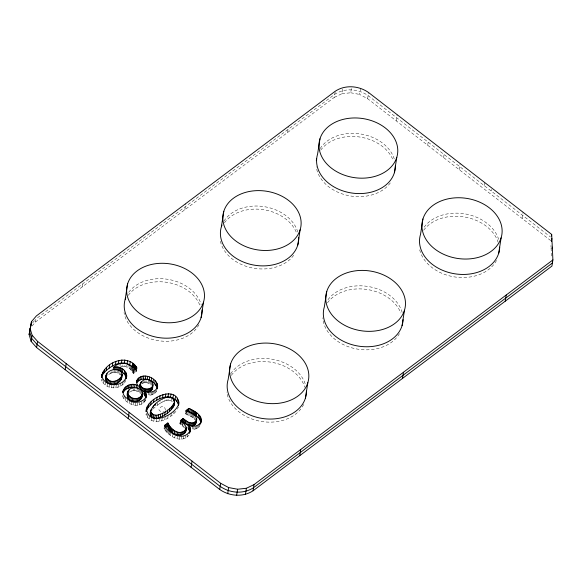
<?xml version="1.0" encoding="UTF-8"?>
<svg xmlns="http://www.w3.org/2000/svg" width="582" height="582" viewBox="0 0 582 582"><rect width="100%" height="100%" fill="white"/><g stroke="black" fill="none" stroke-linecap="round" stroke-linejoin="round"><path stroke-width="0.44" stroke-dasharray="2.91 2.18" d="M32.141 325.92L35.4 322.086L35.888 319.001L334.766 94.306C344.842 87.635 358.417 88.77 368.108 95.608L550.499 236.976M82.098 286.977L82.95 281.586M125.523 379.559L125.159 381.865C119.892 390.056 106.644 389.816 101.966 381.174L102.33 378.86M103.254 383.058L103.611 380.752M105.24 384.898L105.72 381.814M107.248 386.244L107.735 383.167M108.674 374.597L110.056 373.68L110.296 372.145M110.056 373.68L111.453 373.011L111.94 369.926M109.321 387.212L109.802 384.127M111.453 373.011L112.872 372.582L113.359 369.497M111.446 387.801L111.926 384.717M112.872 372.582L114.312 372.393L114.792 369.308M114.312 372.393L115.716 372.444L116.196 369.366M113.628 388.005L114.116 384.92M120.794 373.462L120.554 374.997L117.047 372.742L117.288 371.2M115.818 387.823L116.298 384.746M118.313 373.273L118.801 370.196M119.972 365.998L120.336 363.685M119.514 374.051L119.754 372.516M117.95 387.263L118.437 384.178M120.561 366.631L121.98 366.354L122.46 363.27M120.045 386.317L120.525 383.24M121.98 366.354L124.031 366.333L124.512 363.248M122.089 384.993L122.569 381.908M136.894 368.828L136.53 371.141L133.424 373.477L130.288 369.141L125.988 366.696L126.469 363.612M123.871 383.443L124.352 380.366M145.609 399.972C140.757 409.19 126.789 405.218 122.984 397.019L123.348 394.712M127.851 367.453L128.338 364.368M123.879 398.619L124.366 395.542M129.626 368.595L130.113 365.511M125.239 400.22L125.719 397.135M130.288 369.141L130.652 366.827M130.899 369.708L131.263 367.395M131.459 370.29L131.939 367.213M127.058 401.806L127.538 398.728M131.961 370.901L132.441 367.817M132.405 371.527L132.769 369.214M132.798 372.16L133.162 369.854M133.14 372.815L133.62 369.737M133.424 373.477L133.904 370.399M129.109 403.217L129.597 400.14M133.911 373.113L134.391 370.036M129.495 392.239L131.874 390.951L132.354 387.874M134.98 372.313L135.46 369.228M136.05 371.505L136.53 368.428M131.874 390.951L133.111 390.653L133.591 387.568M131.183 404.279L131.663 401.202M133.111 390.653L134.384 390.573L134.748 388.267M133.271 404.992L133.758 401.907M140.815 391.162L140.451 393.476L138.174 391.701L135.664 390.726L136.152 387.648M136.93 391.104L137.41 388.019M135.38 405.348L135.861 402.271M138.174 391.701L138.531 389.394M139.396 392.53L139.876 389.453M137.439 405.348L137.919 402.271M139.396 404.985L139.876 401.907M141.695 383.974L142.721 383.312L142.961 381.77M142.721 383.312L143.769 382.854L144.249 379.77M141.237 404.264L141.724 401.18M143.769 382.854L144.845 382.592L145.325 379.508M144.845 382.592L145.944 382.534L146.424 379.449M142.983 403.173L143.347 400.86M151.684 382.84L151.32 385.153L147.057 382.672L147.537 379.588M144.161 402.155L144.642 399.07M145.034 401.085L145.398 398.772M148.163 383.014L148.643 379.93M149.254 383.553L149.741 380.475M148.737 392.086L148.25 395.163C152.171 395.629 157.147 393.163 157.075 388.747M150.345 384.295L150.833 381.217M175.931 411.343C169.297 419.702 153.328 427.224 146.264 415.446L146.628 413.133M149.661 395.2L150.149 392.123M147.406 417.265L147.886 414.188M151.022 395.047L151.502 391.97M152.295 394.712L152.775 391.628M149.218 418.982L149.698 415.904M153.481 394.189L153.968 391.111M154.586 393.483L155.074 390.406M151.436 420.393L151.924 417.316M155.867 392.319L156.223 390.005M184.843 209.731L185.811 203.569M153.808 421.295L154.288 418.211M152.921 409.001L157.133 405.356L157.613 402.271M156.325 421.681L156.805 418.603M157.133 405.356L159.643 403.588L160.123 400.503M158.988 421.557L159.475 418.473M159.643 403.588L161.978 402.191L162.458 399.107M161.978 402.191L164.139 401.158L164.619 398.081M161.789 420.924L162.269 417.847M164.139 401.158L166.117 400.503L166.605 397.426M164.699 419.789L165.179 416.705M166.117 400.503L167.936 400.212L168.416 397.135M189.005 435.074C181.591 444.059 168.86 436.653 164 428.556L164.488 425.471M164.648 429.487L165.012 427.173M172.439 401.522L169.595 400.285L170.075 397.208M165.339 430.396L165.819 427.319M167.718 418.145L168.205 415.068M166.074 431.291L166.561 428.214M171.093 400.722L171.581 397.644M166.859 432.171L167.34 429.087M167.674 433.015L168.154 429.931M170.861 415.999L171.341 412.914M168.525 433.823L169.006 430.745M169.406 434.601L169.886 431.517M170.315 435.336L170.795 432.259M173.727 413.627L174.091 411.321M172.519 436.856L173 433.779M174.731 438.006L175.211 434.929M176.95 438.792L177.43 435.707M184.741 428.01L179.845 423.725L180.325 420.641M180.275 423.398L180.638 421.092M180.275 424.06L180.762 420.982M181.228 424.795L181.708 421.717M179.169 439.199L179.649 436.122M182.181 425.537L182.661 422.452M182.61 425.871L182.974 423.558M195.632 418.414L195.385 419.957L191.805 416.916L185.287 413.787L185.774 410.703M181.337 439.235L181.817 436.158M185.774 413.416L186.138 411.11M183.825 426.933L184.065 425.391M186.524 414.268L187.011 411.183M183.374 438.893L183.861 435.809M187.702 414.762L188.182 411.678M188.815 415.272L189.303 412.194M185.287 438.166L185.767 435.089M189.87 415.803L190.35 412.718M187.069 437.067L187.557 433.983M190.867 416.348L191.347 413.264M191.805 416.916L192.286 413.831M192.686 417.505L193.166 414.42M193.515 418.109L193.995 415.031M192.78 426.162L192.3 429.24L194.883 429.167L198.28 427.675L199.568 426.482L199.808 424.94M194.584 419.04L194.825 417.498M193.617 429.298L194.104 426.213M194.883 429.167L195.37 426.082M196.083 428.854L196.571 425.769M197.218 428.359L197.698 425.275M198.28 427.675L198.76 424.598M287.581 132.492L288.548 126.33M35.4 322.086L334.286 97.383L335.247 91.221M334.286 97.383L341.896 93.738L342.856 87.569M341.896 93.738L350.706 92.764L351.666 86.602M550.732 240.606L367.628 98.693L359.64 94.43L360.607 88.268M367.628 98.693L368.588 92.531M396.233 120.867L397.2 114.705M427.705 145.26L428.192 142.175M443.6 157.577L444.088 154.499M459.176 169.653L460.144 163.491M484.122 185.527L484.602 182.442M491.128 190.961L491.375 189.419M522.119 218.432L523.087 212.27M165.324 410.274C164.997 401.049 152.368 411.794 163.607 411.569M177.466 409.139L178.339 407.014M151.546 410.63L152.462 409.539M32.621 322.843L35.342 319.642M164 428.556L164.524 428.156M185.287 413.787L186.844 412.616M179.845 423.725L181.228 422.685M167.936 400.212L169.595 400.285M134.384 390.573L135.664 390.726M145.944 382.534L147.057 382.672M350.706 92.764L359.64 94.43M124.031 366.333L125.988 366.696M115.716 372.444L117.047 372.742M136.137 370.487L136.53 371.141M101.384 379.231L101.966 381.174M122.547 395.418L122.984 397.019M145.951 414.166L146.264 415.446M550.958 245.466L551.045 247.212M551.081 248.092L551.46 255.971M303.651 404.461A39.845 30.024 8.9 0 1 301.847 407.582M300.829 408.979A39.845 30.024 8.9 0 1 258.059 420.815A39.845 30.024 8.9 0 1 226.849 392.05M231.287 375.375A39.845 30.024 8.9 0 1 271.197 362.23A39.845 30.024 8.9 0 1 304.808 387.241M399.441 333.653A40.078 30.199 8.9 0 1 355.5 348.742A40.078 30.199 8.9 0 1 322.879 317.801M327.491 302.793A40.078 30.199 8.9 0 1 366.493 289.392A40.078 30.199 8.9 0 1 400.838 313M230.756 373.797A39.845 30.024 8.9 0 1 271.117 359.058A39.845 30.024 8.9 0 1 305.55 385.037M424.183 227.133A40.318 30.38 8.9 0 1 465.724 214.023A40.318 30.38 8.9 0 1 499.065 240.919M223.954 221.16A39.365 29.667 8.9 0 1 263.835 206.595A39.365 29.667 8.9 0 1 297.853 232.269M198.942 324.691A39.132 29.486 8.9 0 1 197.058 327.695M196.061 328.976A39.132 29.486 8.9 0 1 154.616 339.983A39.132 29.486 8.9 0 1 124.031 312.585M128.273 295.343A39.132 29.486 8.9 0 1 166.35 282.255A39.132 29.486 8.9 0 1 199.873 305.303M327.979 299.715A40.078 30.199 8.9 0 1 368.697 286.584A40.078 30.199 8.9 0 1 402.191 312.534M128.753 292.259A39.132 29.486 8.9 0 1 168.511 279.44A39.132 29.486 8.9 0 1 201.212 304.772M320.151 148.585A39.605 29.842 8.9 0 1 359.698 133.853A39.605 29.842 8.9 0 1 394.24 158.893M293.677 255.309A39.365 29.667 8.9 0 1 251.984 267.887A39.365 29.667 8.9 0 1 220.207 240.104M224.477 222.761A39.365 29.667 8.9 0 1 262.78 209.593A39.365 29.667 8.9 0 1 296.514 232.778M496.511 260.452A40.318 30.38 8.9 0 1 454.171 276.857A40.318 30.38 8.9 0 1 419.331 247.976M423.696 230.21A40.318 30.38 8.9 0 1 464.08 216.904A40.318 30.38 8.9 0 1 498.09 242.221M390.296 182.93A39.605 29.842 8.9 0 1 347.789 195.457A39.605 29.842 8.9 0 1 316.266 166.75M320.682 150.178A39.605 29.842 8.9 0 1 359.218 136.937A39.605 29.842 8.9 0 1 393.156 160.261"/><path stroke-width="0.87" d="M196.68 418.684C196.905 421.186 194.206 422.896 191.965 423.012L191.478 426.097C195.428 426.082 196.898 422.03 196.68 418.684C195.006 414.195 189.819 412.471 185.774 410.703L188.881 408.368C194.599 411.052 203.169 415.264 200.95 422.976M137.759 388.259L138.123 385.946C129.531 379.944 115.993 391.679 127.538 398.728C133.14 406.425 151.837 400.642 144.46 390.857L143.98 393.941L145.856 397.615L146.337 394.538M101.624 377.696C102.854 361.953 128.637 352.641 137.017 368.057L133.904 370.399C130.812 362.186 119.448 361.269 113.563 367.242L113.206 369.555M144.736 388.747L144.249 391.832C133.424 387.838 144.642 373.353 151.8 382.068C157.278 390.042 139.6 391.941 140.349 383.247M178.579 405.472C180.027 383.465 146.249 396.968 146.002 411.489C150.469 400.22 172.883 388.711 178.543 404.977L179.023 401.9M146.482 408.411C148.017 427.501 174.978 415.766 178.82 403.93M127.778 394.036C125.181 403.624 143.761 404.344 142.234 394.079M141.761 397.368C146.351 385.982 125.596 383.705 127.247 395.971M148.024 389.198L147.544 392.283C149.996 391.832 153.262 389.736 152.462 386.848M127.844 391.904C127.48 399.23 139.826 401.26 142.241 394.29M29.1 334.548L31.472 321.679L36.368 315.924L335.247 91.221C345.33 84.55 358.898 85.692 368.588 92.531L551.692 234.444L552.9 259.914L551.932 266.076L253.054 490.779C242.97 497.45 229.403 496.308 219.712 489.469L36.608 347.556L31.144 341.394L29.1 334.548L30.504 327.841M30.744 326.298L31.472 321.679M31.144 341.394L32.112 335.232L30.068 328.386M36.608 347.556L37.575 341.394L32.112 335.232M65.22 369.73L66.181 363.568M101.981 374.161L101.501 377.245L102.818 372.087M102.337 375.164L103.887 372.96L104.374 369.883M103.887 372.96L106.164 370.632L106.644 367.548M105.706 378.86C103.872 367.715 125.377 365.758 121.674 377.973C119.208 387.583 101.566 386.077 106.462 374.684M105.757 379.93L106.193 375.776M106.681 375.921L107.044 373.608M106.12 380.955L106.601 377.871L106.237 376.852M106.804 381.93L107.284 378.846L106.601 377.871M106.164 370.632L109.154 368.173L109.642 365.089M107.808 382.854L108.288 379.777L107.284 378.846M109.03 383.662L109.511 380.577L108.288 379.777M109.154 368.173L112.29 366.063L112.777 362.986M110.289 384.215L110.769 381.137L109.511 380.577M111.584 384.513L112.064 381.436C116.225 381.69 120.874 378.933 122.155 374.895M125.203 299.272L127.618 283.863M114.348 370.101L114.829 367.016C121.1 365.998 128.826 371.978 126.192 378.715M112.29 366.063L115.382 364.492L115.862 361.407M112.915 384.557L113.403 381.479M115.592 370.014L116.08 366.929M114.283 384.353L114.763 381.268M116.829 370.065L117.309 366.98M115.382 364.492L118.415 363.452L118.895 360.374M115.665 383.887L116.153 380.81M118.044 370.247L118.524 367.169M117.077 383.182L117.564 380.097M119.71 367.489L119.23 370.567C122.649 371.833 126.083 374.743 126.243 378.613M118.415 363.452L121.405 362.957L121.885 359.872M118.51 382.221L118.99 379.137M120.358 371.01L120.838 367.933M119.797 381.13L120.285 378.053M121.427 371.585L121.907 368.508M120.758 380.061L121.238 376.983M121.383 379.013L122.111 373.877M122.446 372.291L122.926 369.206M121.405 362.957L124.315 362.993L124.795 359.909M124.141 373.811L124.621 370.734M136.181 366.762L135.701 369.839L132.303 366.333L127.102 363.568L127.582 360.484M125.334 375.375L125.814 372.291M122.817 392.312L123.057 390.769M123.559 389.293L123.078 392.37C125.334 388.587 130.179 386.703 134.42 387.808L134.908 384.724M126.032 376.976L126.52 373.891M124.046 390.98L124.533 387.896M125.494 389.671L125.974 386.586M129.764 364.681L130.244 361.597M126.861 388.783L127.342 385.699M128.28 388.121L128.76 385.044M127.902 393.265L128.258 390.959M127.422 396.96L127.909 393.876M132.303 366.333L132.783 363.248M128.731 391.577L128.971 390.042M127.887 397.935L128.375 394.851M132.951 366.856L133.438 363.779M129.75 387.699L130.237 384.615M128.651 398.888L129.131 395.804M133.569 367.409L134.056 364.332M134.158 367.984L134.638 364.907M131.277 387.503L131.758 384.426M129.699 399.819L130.179 396.742M134.711 368.588L135.191 365.503M135.228 369.206L135.708 366.129M132.841 387.539L133.322 384.462M128.156 418.509L129.124 412.347M130.928 400.656L131.416 397.571M136.377 368.944L136.617 367.402M132.179 401.26L132.66 398.183M133.445 401.638L133.925 398.561M136.537 382.09C139.273 370.05 160.734 377.856 157.264 388.929M137.236 379.588L136.755 382.665C142.364 375.317 154.936 380.293 157.14 388.245L157.627 385.168M136.144 387.532L136.508 385.219M137.454 381.77L137.941 378.686M134.726 401.791L135.206 398.714M138.4 380.934L138.88 377.856M136.006 401.711L136.486 398.634M139.942 379.981L140.429 376.896M137.25 401.405L137.73 398.328M139.782 387.161L140.269 384.076M140.699 382.439L139.869 386.332M139.964 388.005L140.444 384.92M141.062 383.196L141.302 381.654M141.608 379.348L142.095 376.263M138.465 400.874L138.945 397.79M140.4 388.849L140.88 385.764M141.099 389.693L141.579 386.608M139.644 400.11L140.131 397.026M143.39 379.042L143.878 375.965M140.648 399.23L141.128 396.146M142.052 390.529L142.539 387.452M142.175 392.319L141.87 396.393M141.346 398.314L141.833 395.236M143.15 391.279L143.63 388.201M145.296 379.064L145.776 375.987M145.355 392.181L145.835 389.096M147.246 379.413L147.726 376.328M144.903 395.185L145.384 392.101M145.529 396.407L146.009 393.33M146.453 392.326L146.933 389.249M146.009 398.037L146.366 395.731M149.174 380.068L149.654 376.991M148.606 392.028L149.087 388.943M151.073 381.043L151.56 377.965M146.875 409.372L147.355 406.287M149.647 391.577L150.127 388.492M150.658 390.922L151.145 387.838M148.41 407.167L148.897 404.09M151.546 390.144L152.033 387.059M152.957 382.338L153.437 379.253M152.171 389.343L152.651 386.266M152.535 388.529L153.11 384.615M150.614 404.89L151.094 401.806M154.623 383.8L155.11 380.715M150.723 410.434C148.243 428.265 176.011 411.474 174.585 401.915C170.519 389.183 148.49 405.385 150.316 414.784M150.651 412.136L151.014 409.823M150.869 415.934L151.349 412.849L150.796 411.7M155.881 385.269L156.362 382.185M153.481 402.526L153.961 399.441M153.161 407.458L153.401 405.916M151.895 416.974L152.375 413.889L151.349 412.849M156.718 386.754L157.198 383.669M153.248 417.781L153.728 414.697L152.375 413.889M155.023 405.698L155.263 404.155M156.623 400.372L157.104 397.288M154.754 418.218L155.234 415.141L153.728 414.697M156.412 418.298L156.9 415.213C164.073 413.635 171.654 408.819 174.585 401.915M159.65 398.721L160.13 395.644M158.231 418.007L158.711 414.922M162.56 397.579L163.04 394.501M160.217 417.352L160.697 414.268M162.371 416.326L162.851 413.242M165.346 396.946L165.834 393.861M164.706 414.93L165.186 411.852M168.016 396.822L168.496 393.738M164.771 426.621L165.012 425.078M167.209 413.169L167.696 410.084M166.168 424.205L165.681 427.29L167.361 426.024L167.849 422.947L164.488 425.471C168.031 430.636 173.24 435.263 179.649 436.122C185.673 437.511 193.893 430.629 188.575 424.896L188.095 427.974L189.812 431.669L190.292 428.592M170.526 397.208L171.013 394.123M166.838 426.424L167.318 423.34M169.566 411.278L170.046 408.193M191.965 423.012L188.342 422.234L183.097 418.56L180.325 420.641C197.269 432.659 173.923 442.829 167.863 427.05L168.344 423.965L167.849 422.947M172.898 398.103L173.378 395.025M168.409 428.017L168.889 424.94L168.344 423.965M171.428 409.517L171.916 406.432M169.006 428.949L169.493 425.864L168.889 424.94M173.72 401.027L173.96 399.485M172.81 407.88L173.291 404.803M169.653 429.822L170.133 426.744L169.493 425.864M174.273 402.184L174.513 400.649M173.698 406.374L174.178 403.297M175.117 399.514L175.597 396.429M170.351 430.651L170.832 427.574L170.133 426.744M171.101 431.444L171.588 428.359L170.832 427.574M171.908 432.186L172.388 429.109L171.588 428.359M176.928 401.231L177.415 398.146M172.759 432.892L173.24 429.814L172.388 429.109M178.07 403.05L178.558 399.972M174.244 433.925L174.724 430.84L173.24 429.814M175.713 434.703L176.193 431.618L174.724 430.84M177.161 435.227L177.641 432.142L176.193 431.618M178.601 435.503L179.081 432.419C181.948 432.702 185.425 431.167 186.153 428.177M181.351 421.914L181.715 419.6M179.991 435.518L180.478 432.441M182.668 418.887L182.181 421.965L183.097 418.56M183.046 421.972L183.534 418.894M181.329 435.285L181.81 432.2M183.999 422.714L184.487 419.629M182.603 434.783L183.083 431.706M201.088 317.605L203.496 302.196A39.132 29.486 8.9 0 0 154.128 263.937A39.132 29.486 8.9 0 0 139.047 312.963A39.132 29.486 8.9 0 0 203.496 302.196M184.952 423.449L185.432 420.371M186.968 411.845L187.331 409.532M183.81 434.027L184.298 430.942M189.572 422.699L189.092 425.777L185.382 423.783L185.869 420.706M188.401 408.731L187.913 411.809L188.401 411.445L188.881 408.368M184.741 433.175L185.229 430.091M185.665 431.255L186.145 427.108M185.36 432.251L185.847 429.167M186.626 424.649L187.113 421.572M201.27 419.127L200.79 422.205C199.488 416.945 194.141 414.348 189.71 412.078L190.19 408.993M187.862 425.311L188.342 422.234M190.925 412.689L191.413 409.604M188.946 429.232L189.434 426.155M192.053 413.278L192.533 410.194M189.521 430.462L190.001 427.384M221.386 226.733L223.801 211.324M190.307 426.039L190.794 422.961M189.245 433.532L189.492 431.997M189.797 432.455L190.038 430.913M189.943 432.084L190.307 429.771M193.078 413.846L193.559 410.761M194.017 414.399L194.504 411.314M192.577 425.937L193.057 422.852M194.883 414.937L195.363 411.852M193.602 425.566L194.082 422.488M195.661 415.461L196.141 412.376M194.548 424.991L195.035 421.906M196.36 415.977L196.84 412.893M195.37 424.249L195.858 421.164M195.923 423.456L196.403 420.379M196.199 422.634L196.68 419.549M198.106 417.505L198.586 414.42M191.1 467.295L192.067 461.133M199.422 419.055L199.91 415.97M200.317 420.619L200.805 417.541M199.808 424.94L201.307 420.67M230.574 364.034L228.159 379.435A39.845 30.024 8.9 0 0 262.467 418.48A39.845 30.024 8.9 0 0 306.423 391.191M219.712 489.469L220.673 483.307L37.575 341.394M227.7 493.732L228.661 487.571L220.673 483.307M236.634 495.398L237.594 489.236L246.404 488.262L254.021 484.617L552.9 259.914M245.444 494.431L246.404 488.262M253.054 490.779L254.021 484.617M297.729 245.175L300.145 229.766A39.365 29.667 8.9 0 0 250.478 191.274A39.365 29.667 8.9 0 0 235.295 240.599A39.365 29.667 8.9 0 0 300.145 229.766M319.984 138.785L317.576 154.194A39.605 29.842 8.9 0 0 351.681 193.006A39.605 29.842 8.9 0 0 395.367 165.885M305.419 398.103L307.834 382.694A39.845 30.024 8.9 0 0 257.571 343.736A39.845 30.024 8.9 0 0 242.207 393.658A39.845 30.024 8.9 0 0 307.834 382.694M299.752 455.67L300.719 449.508M326.757 291.495L324.341 306.896A40.078 30.199 8.9 0 0 358.286 346.086A40.078 30.199 8.9 0 0 403.064 319.605M394.37 172.745L396.786 157.336A39.605 29.842 8.9 0 0 346.821 118.612A39.605 29.842 8.9 0 0 331.551 168.242A39.605 29.842 8.9 0 0 396.786 157.336M402.06 325.673L404.475 310.264A40.078 30.199 8.9 0 0 353.914 271.074A40.078 30.199 8.9 0 0 338.462 321.293A40.078 30.199 8.9 0 0 404.475 310.264M422.939 218.948L420.524 234.357A40.318 30.38 8.9 0 0 454.666 273.773A40.318 30.38 8.9 0 0 499.712 247.139M402.497 378.431L403.457 372.269M498.709 253.243L501.117 237.834A40.318 30.38 8.9 0 0 450.257 198.418A40.318 30.38 8.9 0 0 434.71 248.929A40.318 30.38 8.9 0 0 501.117 237.834M505.234 301.185L506.202 295.023M551.452 235.986L551.692 234.444M551.401 241.508L551.882 238.424M552.056 248.725L552.296 247.183M126.723 375.536C124.417 387.379 104.869 387.925 101.865 376.154M30.992 324.756L29.58 331.464L31.632 338.309L37.088 344.471L220.192 486.392C229.883 493.23 243.458 494.365 253.534 487.694L552.42 262.999L552.34 261.405M136.777 380.555L136.85 383.749L138.123 385.946M157.627 386.615C156.202 392.159 148.948 393.381 144.46 390.857M200.055 423.398C197.254 426.766 192.22 426.846 188.575 424.896M113.563 367.242L114.829 367.016M155.234 415.141L156.9 415.213M228.661 487.571L237.594 489.236M177.641 432.142L179.081 432.419M124.315 362.993L127.102 363.568M110.769 381.137L112.064 381.436M143.98 393.941L145.413 394.538M188.401 411.445L189.71 412.078M182.617 421.637L185.382 423.783M167.361 426.024L167.863 427.05M195.93 420.866L196.199 421.761M185.352 429.094L185.665 430.185M174.033 403.726L174.105 404.999M121.631 376.961L121.674 377.973M298.697 237.492A39.365 29.667 8.9 0 1 254.727 265.225A39.365 29.667 8.9 0 1 221.96 225.103M202.049 309.966A39.132 29.486 8.9 0 1 158.34 337.531A39.132 29.486 8.9 0 1 125.77 297.649M316.324 160.661A39.605 29.842 8.9 0 1 316.644 158.951"/></g></svg>
